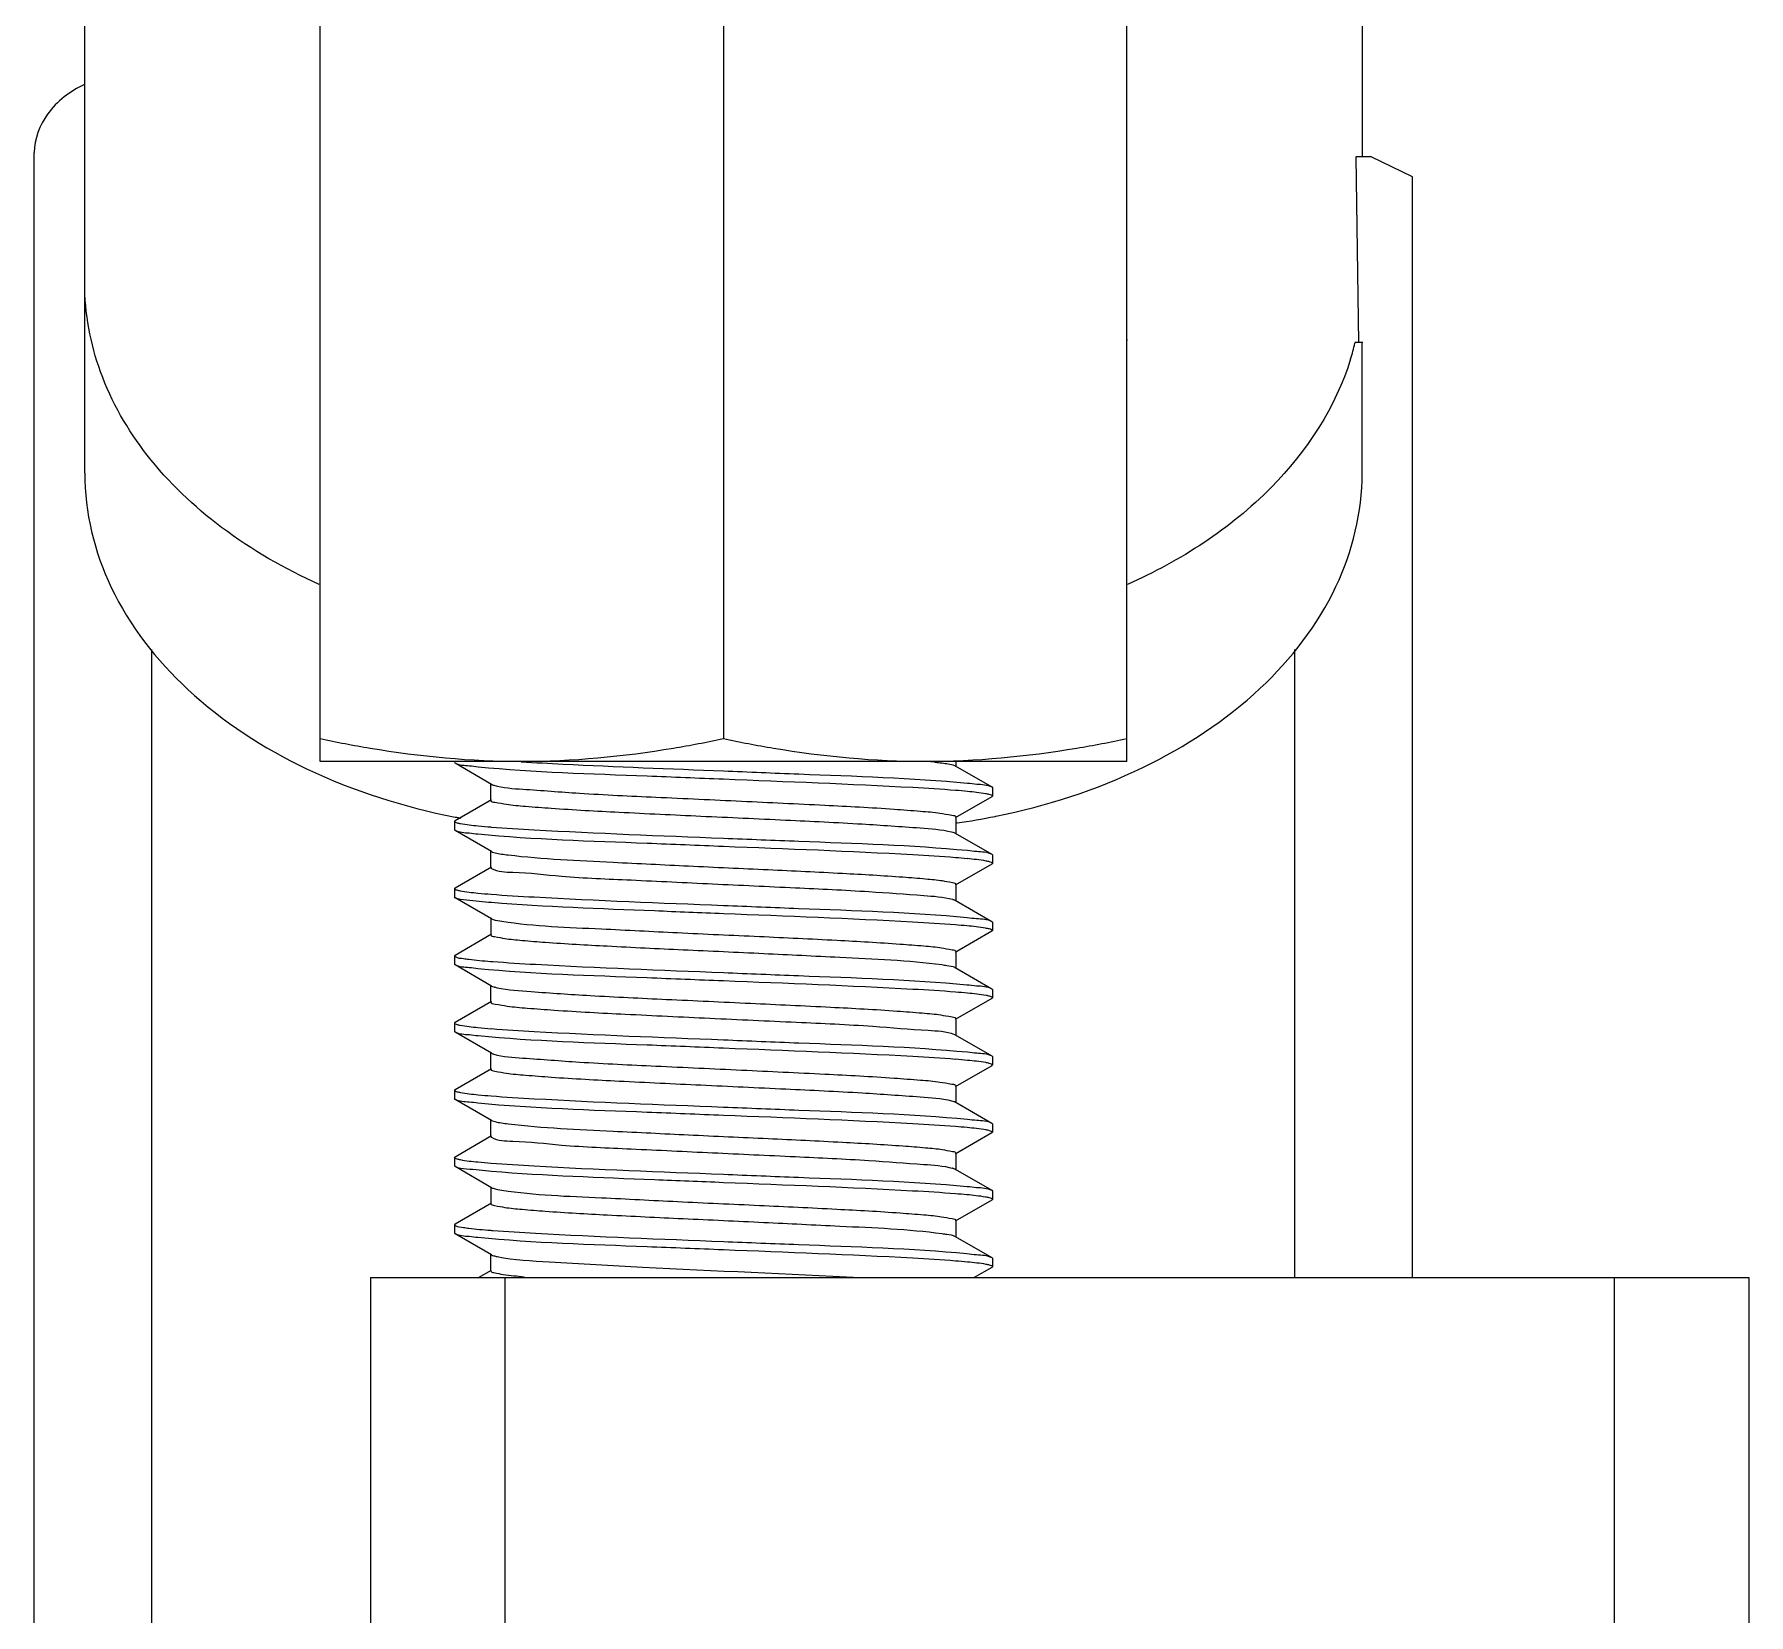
# Model space of a CAD drawing. Extents: x 1031190 to 1725648, y 733081 to 1571294.
# Drawn here: x 1156776.7 to 1157193.7, y 1238363.9 to 1238748.4 of the extents above; entities that cross this region are included whole.
import ezdxf

# ---------------------------------------------------------------- set-up
doc = ezdxf.new("R2010")
doc.units = 0
doc.header["$LTSCALE"] = 1000
doc.header["$MEASUREMENT"] = 0

msp = doc.modelspace()

# ---------------------------------------------------------------- linework, layer by layer
for p, q in [((1156846.17, 1238571.4), (1156846.17, 1239198.07)), ((1157042.43, 1238571.4), (1157042.43, 1239198.07)), ((1156944.3, 1239192.55), (1156944.3, 1238576.92)), ((1156788.92, 1238687.8), (1156788.92, 1239002.99)), ((1157099.67, 1238918.68), (1157099.67, 1238718.59)), ((1156776.66, 1235977.54), (1156776.66, 1238719.61)), ((1157098.89, 1238673.35), (1157098.19, 1238718.49)), ((1157098.31, 1238718.59), (1157101.74, 1238718.59)), ((1157102.02, 1238718.45), (1157101.74, 1238718.59)), ((1157111.94, 1238713.68), (1157101.88, 1238718.52)), ((1157102, 1238718.45), (1157102.02, 1238718.46)), ((1157111.94, 1238653.17), (1157111.94, 1238713.68)), ((1156788.92, 1238641.55), (1156788.92, 1238687.8)), ((1157042.6, 1238673.94), (1157042.43, 1238673.94)), ((1157099.87, 1238673.35), (1157097.9, 1238673.35)), ((1157097.95, 1238673.33), (1157097.91, 1238673.18)), ((1157099.67, 1238641.55), (1157099.67, 1238673.35)), ((1157111.94, 1238445.87), (1157111.94, 1238653.17)), ((1156805.28, 1236335.59), (1156805.28, 1238598.72)), ((1157083.31, 1238445.87), (1157083.31, 1238598.72)), ((1157042.43, 1238571.4), (1156846.17, 1238571.4)), ((1156879.03, 1238571.01), (1156878.88, 1238571.19)), ((1156887.91, 1238565.87), (1156879.03, 1238571.01)), ((1157000.48, 1238570.47), (1157000.69, 1238570.38)), ((1157000.69, 1238570.38), (1157009.56, 1238565.24)), ((1157000.86, 1238571.4), (1157000.86, 1238570.17)), ((1156887.73, 1238561.99), (1156887.73, 1238566.08)), ((1157009.56, 1238565.24), (1157009.72, 1238565.06)), ((1157009.72, 1238565.06), (1157009.72, 1238563.02)), ((1156879.03, 1238557.06), (1156887.91, 1238562.2)), ((1157009.56, 1238562.84), (1157000.69, 1238557.7)), ((1157009.56, 1238562.84), (1157009.72, 1238563.02)), ((1156879.03, 1238557.06), (1156878.88, 1238556.88)), ((1156878.88, 1238556.88), (1156878.88, 1238554.84)), ((1156879.01, 1238557.92), (1156879.13, 1238557.9)), ((1156879.13, 1238557.9), (1156879.34, 1238557.86)), ((1156879.34, 1238557.86), (1156879.52, 1238557.83)), ((1157000.86, 1238557.9), (1157000.86, 1238553.82)), ((1157000.92, 1238556.47), (1157001.13, 1238556.5)), ((1157010.41, 1238558.09), (1157010.59, 1238558.12)), ((1156879.03, 1238554.66), (1156878.88, 1238554.84)), ((1156887.91, 1238549.52), (1156879.03, 1238554.66)), ((1157000.69, 1238554.02), (1157009.56, 1238548.88)), ((1156887.73, 1238545.64), (1156887.73, 1238549.73)), ((1156887.91, 1238549.52), (1156888.16, 1238549.41)), ((1157009.56, 1238548.88), (1157009.72, 1238548.71)), ((1157009.72, 1238548.7), (1157009.72, 1238546.66)), ((1156879.03, 1238540.71), (1156887.91, 1238545.85)), ((1157009.56, 1238546.48), (1157000.69, 1238541.34)), ((1157009.56, 1238546.48), (1157009.72, 1238546.66)), ((1156879.03, 1238540.71), (1156878.88, 1238540.53)), ((1156878.88, 1238540.53), (1156878.88, 1238538.48)), ((1156879.03, 1238538.3), (1156878.88, 1238538.48)), ((1157000.86, 1238541.55), (1157000.86, 1238537.46)), ((1156887.91, 1238533.16), (1156879.03, 1238538.3)), ((1157000.69, 1238537.67), (1157009.56, 1238532.53)), ((1156887.73, 1238533.37), (1156887.73, 1238529.28)), ((1157009.56, 1238530.13), (1157000.69, 1238524.99)), ((1157009.56, 1238532.53), (1157009.72, 1238532.35)), ((1157009.56, 1238530.13), (1157009.72, 1238530.31)), ((1157009.72, 1238532.35), (1157009.72, 1238530.31)), ((1156879.03, 1238524.35), (1156887.91, 1238529.49)), ((1156879.03, 1238524.35), (1156878.88, 1238524.17)), ((1156878.88, 1238524.17), (1156878.88, 1238522.13)), ((1156879.03, 1238521.95), (1156878.88, 1238522.13)), ((1156887.91, 1238516.81), (1156879.03, 1238521.95)), ((1157000.86, 1238525.19), (1157000.86, 1238521.11)), ((1157000.69, 1238521.31), (1157009.56, 1238516.17)), ((1156887.73, 1238512.93), (1156887.73, 1238517.02)), ((1157009.56, 1238513.77), (1157000.69, 1238508.63)), ((1157009.56, 1238516.17), (1157009.72, 1238516)), ((1157009.56, 1238513.77), (1157009.72, 1238513.95)), ((1157009.72, 1238515.99), (1157009.72, 1238513.95)), ((1156879.03, 1238508), (1156887.91, 1238513.13)), ((1156879.03, 1238508), (1156878.88, 1238507.82)), ((1156878.88, 1238507.82), (1156878.88, 1238505.77)), ((1156879.03, 1238505.59), (1156878.88, 1238505.77)), ((1156887.91, 1238500.45), (1156879.03, 1238505.59)), ((1157000.48, 1238505.05), (1157000.69, 1238504.96)), ((1157000.86, 1238508.84), (1157000.86, 1238504.75)), ((1157000.69, 1238504.96), (1157009.56, 1238499.82)), ((1156879.03, 1238491.64), (1156887.91, 1238496.78)), ((1156887.73, 1238496.57), (1156887.73, 1238500.66)), ((1157009.56, 1238497.42), (1157000.69, 1238492.28)), ((1157009.56, 1238499.82), (1157009.72, 1238499.64)), ((1157009.56, 1238497.42), (1157009.72, 1238497.6)), ((1157009.72, 1238499.64), (1157009.72, 1238497.6)), ((1156879.03, 1238491.64), (1156878.88, 1238491.46)), ((1156878.88, 1238491.46), (1156878.88, 1238489.42)), ((1156879.03, 1238489.24), (1156878.88, 1238489.42)), ((1156887.91, 1238484.1), (1156879.03, 1238489.24)), ((1157000.69, 1238488.6), (1157009.56, 1238483.46)), ((1157000.86, 1238492.48), (1157000.86, 1238488.4)), ((1156887.73, 1238480.22), (1156887.73, 1238484.31)), ((1156879.03, 1238475.29), (1156887.91, 1238480.42)), ((1156887.91, 1238484.1), (1156888.16, 1238483.99)), ((1157009.56, 1238481.06), (1157000.69, 1238475.92)), ((1157009.56, 1238483.46), (1157009.72, 1238483.29)), ((1157009.56, 1238481.06), (1157009.72, 1238481.24)), ((1157009.72, 1238483.28), (1157009.72, 1238481.24)), ((1157000.86, 1238476.13), (1157000.86, 1238472.04)), ((1156879.03, 1238475.29), (1156878.88, 1238475.11)), ((1156878.88, 1238475.11), (1156878.88, 1238473.06)), ((1156879.03, 1238472.88), (1156878.88, 1238473.06)), ((1156887.91, 1238467.74), (1156879.03, 1238472.88)), ((1157000.69, 1238472.25), (1157009.56, 1238467.11)), ((1156887.73, 1238467.95), (1156887.73, 1238463.86)), ((1156879.03, 1238458.93), (1156887.91, 1238464.07)), ((1157009.56, 1238464.71), (1157000.69, 1238459.57)), ((1157009.56, 1238467.11), (1157009.72, 1238466.93)), ((1157009.56, 1238464.71), (1157009.72, 1238464.89)), ((1157009.72, 1238466.93), (1157009.72, 1238464.88)), ((1157000.86, 1238459.77), (1157000.86, 1238455.69)), ((1156879.03, 1238458.93), (1156878.88, 1238458.75)), ((1156878.88, 1238458.75), (1156878.88, 1238456.71)), ((1156879.03, 1238456.53), (1156878.88, 1238456.71)), ((1156887.91, 1238451.39), (1156879.03, 1238456.53)), ((1157000.69, 1238455.89), (1157009.56, 1238450.75)), ((1156887.73, 1238447.51), (1156887.73, 1238451.6)), ((1156884.73, 1238445.87), (1156887.91, 1238447.71)), ((1157009.56, 1238448.35), (1157005.28, 1238445.87)), ((1157009.56, 1238450.75), (1157009.72, 1238450.58)), ((1157009.56, 1238448.35), (1157009.72, 1238448.53)), ((1157009.72, 1238450.57), (1157009.72, 1238448.53)), ((1156858.43, 1238445.87), (1157193.71, 1238445.87)), ((1156858.43, 1238445.87), (1156858.43, 1235730.96)), ((1156891.14, 1238445.87), (1156891.14, 1235730.96)), ((1157161, 1238445.87), (1157161, 1235730.96)), ((1157193.71, 1238445.87), (1157193.71, 1235730.96))]:
    msp.add_line(p, q)
for centre, radius, start, end in [((1157035.04, 1238688.4), 64.69, 342.8989, 346.3913), ((1156983.37, 1238459.26), 112.7, 83.6689, 84.2232), ((1156986.42, 1238380.55), 184.41, 84.6378, 85.5439), ((1156910.54, 1238719.82), 164.94, 259.1592, 259.4672), ((1156901.55, 1238731.97), 177, 264.5118, 265.5533), ((1156977.79, 1238721.22), 166.36, 278.0643, 281.3093), ((1156986.26, 1238362.29), 186.31, 84.669, 85.543), ((1156901.45, 1238714.48), 175.86, 264.491, 265.556), ((1156998.41, 1238531.88), 6.24, 73.8589, 74.9069), ((1156986.18, 1238344.89), 187.36, 84.6853, 85.5419), ((1156907.48, 1238772.17), 250.15, 265.4503, 265.5766), ((1156986.4, 1238331.17), 184.71, 84.6443, 85.543), ((1156901.47, 1238681.99), 176.08, 264.4922, 265.5586), ((1156986.42, 1238315.13), 184.41, 84.6378, 85.5439), ((1156901.55, 1238666.55), 177, 264.5118, 265.5533), ((1156986.26, 1238296.87), 186.31, 84.669, 85.543), ((1156901.45, 1238649.06), 175.86, 264.491, 265.556), ((1156998.41, 1238466.46), 6.24, 73.8589, 74.9069), ((1156986.18, 1238279.47), 187.36, 84.6853, 85.5419), ((1156907.48, 1238706.75), 250.15, 265.4503, 265.5766), ((1156986.4, 1238265.75), 184.71, 84.6443, 85.543)]:
    msp.add_arc(centre, radius, start, end)
for points, knots in [([(1156788.84, 1238736.18), (1156785.4, 1238734.47), (1156779.4, 1238730.09), (1156776.66, 1238722.9), (1156776.66, 1238719.61)], [0, 0, 0, 0, 0.538137, 1, 1, 1, 1]), ([(1157098.19, 1238718.49), (1157098.2, 1238718.51), (1157098.23, 1238718.55), (1157098.27, 1238718.59), (1157098.31, 1238718.59)], [0, 0, 0, 0, 0.336031, 1, 1, 1, 1]), ([(1156845.97, 1238614.52), (1156837.61, 1238618.26), (1156822.21, 1238627.08), (1156803.64, 1238644.7), (1156791.72, 1238665.33), (1156788.92, 1238680.49), (1156788.92, 1238687.8)], [0, 0, 0, 0, 0.28083, 0.538855, 0.77586, 1, 1, 1, 1]), ([(1157096.87, 1238669.38), (1157093.27, 1238657.66), (1157078.16, 1238634.68), (1157055.44, 1238620.26), (1157042.62, 1238614.52)], [0, 0, 0, 0, 0.466075, 1, 1, 1, 1]), ([(1156788.92, 1238641.55), (1156788.92, 1238632.05), (1156793.82, 1238612), (1156813.72, 1238586.76), (1156843.19, 1238567.73), (1156866.58, 1238560.35), (1156879.01, 1238557.92)], [0, 0, 0, 0, 0.215322, 0.450095, 0.712861, 1, 1, 1, 1]), ([(1157010.59, 1238558.12), (1157022.9, 1238560.6), (1157046.06, 1238568.06), (1157075.19, 1238587.08), (1157094.84, 1238612.21), (1157099.67, 1238632.12), (1157099.67, 1238641.55)], [0, 0, 0, 0, 0.287034, 0.549657, 0.784456, 1, 1, 1, 1]), ([(1156895.23, 1238571.4), (1156882.89, 1238571.4), (1156866.39, 1238572.98), (1156850.21, 1238576.07), (1156846.17, 1238576.92)], [0, 0, 0, 0, 0.749211, 1, 1, 1, 1]), ([(1156944.3, 1238576.92), (1156940.25, 1238576.07), (1156924.08, 1238572.98), (1156907.57, 1238571.4), (1156895.23, 1238571.4)], [0, 0, 0, 0, 0.250789, 1, 1, 1, 1]), ([(1156993.36, 1238571.4), (1156981.02, 1238571.4), (1156964.52, 1238572.98), (1156948.34, 1238576.07), (1156944.3, 1238576.92)], [0, 0, 0, 0, 0.749211, 1, 1, 1, 1]), ([(1157042.43, 1238576.92), (1157038.38, 1238576.07), (1157022.21, 1238572.98), (1157005.7, 1238571.4), (1156993.36, 1238571.4)], [0, 0, 0, 0, 0.250789, 1, 1, 1, 1]), ([(1156884.62, 1238570.09), (1156883.91, 1238570.16), (1156882.06, 1238570.43), (1156880.05, 1238570.42), (1156879.03, 1238571.01)], [0, 0, 0, 0, 0.378132, 1, 1, 1, 1]), ([(1156944.3, 1238567.1), (1156938.12, 1238567.35), (1156918.22, 1238568.2), (1156898.29, 1238568.77), (1156884.62, 1238570.09)], [0, 0, 0, 0, 0.310323, 1, 1, 1, 1]), ([(1156895.09, 1238571.36), (1156898.5, 1238571.16), (1156914.89, 1238570.3), (1156931.3, 1238569.67), (1156944.3, 1238569.15)], [0, 0, 0, 0, 0.207728, 1, 1, 1, 1]), ([(1156944.3, 1238569.15), (1156950.41, 1238568.91), (1156970.19, 1238568.06), (1156990.01, 1238567.48), (1157003.64, 1238566.19)], [0, 0, 0, 0, 0.308852, 1, 1, 1, 1]), ([(1156995.79, 1238571.28), (1156996.35, 1238571.22), (1156997.91, 1238571.01), (1156999.52, 1238570.85), (1157000.48, 1238570.47)], [0, 0, 0, 0, 0.350941, 1, 1, 1, 1]), ([(1156887.91, 1238565.87), (1156887.98, 1238565.84), (1156888.15, 1238565.76), (1156888.32, 1238565.7), (1156888.42, 1238565.67)], [0, 0, 0, 0, 0.429478, 1, 1, 1, 1]), ([(1156888.42, 1238565.67), (1156890.7, 1238565), (1156897.74, 1238564.59), (1156910.84, 1238563.54), (1156928.62, 1238562.73), (1156948.53, 1238561.8), (1156967.81, 1238560.89), (1156982.43, 1238560.13), (1156991.59, 1238559.41), (1156996.58, 1238559.02), (1156998.94, 1238558.49), (1157000.86, 1238558.27), (1157000.86, 1238557.9)], [0, 0, 0, 0, 0.063162, 0.185571, 0.350627, 0.535705, 0.715395, 0.865028, 0.921933, 0.964141, 0.990304, 1, 1, 1, 1]), ([(1157000.75, 1238564.39), (1156997.29, 1238564.67), (1156978.48, 1238565.8), (1156959.65, 1238566.49), (1156944.3, 1238567.1)], [0, 0, 0, 0, 0.18453, 1, 1, 1, 1]), ([(1157003.64, 1238566.19), (1157004.4, 1238566.12), (1157006.35, 1238565.84), (1157008.49, 1238565.86), (1157009.56, 1238565.24)], [0, 0, 0, 0, 0.37931, 1, 1, 1, 1]), ([(1157008.98, 1238563.41), (1157008.69, 1238563.48), (1157006.94, 1238563.83), (1157005.15, 1238564), (1157003.66, 1238564.14)], [0, 0, 0, 0, 0.163145, 1, 1, 1, 1]), ([(1157009.72, 1238563.02), (1157009.71, 1238563.11), (1157009.41, 1238563.29), (1157009.17, 1238563.36), (1157008.98, 1238563.41)], [0, 0, 0, 0, 0.315061, 1, 1, 1, 1]), ([(1156887.73, 1238561.99), (1156887.73, 1238561.64), (1156889.61, 1238561.41), (1156891.9, 1238560.89), (1156896.78, 1238560.5), (1156905.74, 1238559.8), (1156920.07, 1238559.04), (1156939.05, 1238558.14), (1156958.79, 1238557.23), (1156976.58, 1238556.4), (1156990, 1238555.43), (1156997.3, 1238554.92), (1156999.8, 1238554.32)], [0, 0, 0, 0, 0.00951, 0.035123, 0.076469, 0.132247, 0.279239, 0.456494, 0.640275, 0.805971, 0.931424, 1, 1, 1, 1]), ([(1156878.88, 1238556.88), (1156878.88, 1238556.8), (1156879.13, 1238556.63), (1156879.34, 1238556.57), (1156879.5, 1238556.52)], [0, 0, 0, 0, 0.322005, 1, 1, 1, 1]), ([(1156879.5, 1238556.52), (1156879.77, 1238556.45), (1156881.46, 1238556.09), (1156883.18, 1238555.92), (1156884.62, 1238555.78)], [0, 0, 0, 0, 0.159397, 1, 1, 1, 1]), ([(1156887.82, 1238555.5), (1156891.29, 1238555.23), (1156910.1, 1238554.09), (1156928.94, 1238553.4), (1156944.3, 1238552.79)], [0, 0, 0, 0, 0.184455, 1, 1, 1, 1]), ([(1156884.57, 1238553.74), (1156883.86, 1238553.81), (1156882.04, 1238554.07), (1156880.04, 1238554.07), (1156879.03, 1238554.66)], [0, 0, 0, 0, 0.377931, 1, 1, 1, 1]), ([(1156944.3, 1238550.75), (1156938.11, 1238551), (1156918.2, 1238551.85), (1156898.25, 1238552.41), (1156884.57, 1238553.74)], [0, 0, 0, 0, 0.310595, 1, 1, 1, 1]), ([(1156944.3, 1238552.79), (1156950.41, 1238552.55), (1156970.2, 1238551.71), (1156990.03, 1238551.12), (1157003.66, 1238549.83)], [0, 0, 0, 0, 0.308927, 1, 1, 1, 1]), ([(1156999.8, 1238554.32), (1156999.98, 1238554.28), (1157000.28, 1238554.2), (1157000.58, 1238554.09), (1157000.68, 1238554.02)], [0, 0, 0, 0, 0.59312, 1, 1, 1, 1]), ([(1156888.16, 1238549.41), (1156888.35, 1238549.34), (1156889.59, 1238549), (1156890.86, 1238548.85), (1156891.93, 1238548.72)], [0, 0, 0, 0, 0.158312, 1, 1, 1, 1]), ([(1156891.93, 1238548.72), (1156900.4, 1238547.69), (1156915.07, 1238547.07), (1156936.15, 1238545.99), (1156954.78, 1238545.17), (1156972.13, 1238544.32), (1156984.99, 1238543.6), (1156992.94, 1238542.95), (1156997.2, 1238542.57), (1156999.24, 1238542.11), (1157000.86, 1238541.87), (1157000.86, 1238541.55)], [0, 0, 0, 0, 0.234088, 0.402448, 0.579889, 0.745639, 0.880314, 0.930897, 0.968237, 0.991317, 1, 1, 1, 1]), ([(1157000.74, 1238548.04), (1156997.28, 1238548.31), (1156978.47, 1238549.45), (1156959.65, 1238550.14), (1156944.3, 1238550.75)], [0, 0, 0, 0, 0.184554, 1, 1, 1, 1]), ([(1157009.04, 1238547.03), (1157008.76, 1238547.11), (1157006.95, 1238547.48), (1157005.11, 1238547.65), (1157003.57, 1238547.8)], [0, 0, 0, 0, 0.159617, 1, 1, 1, 1]), ([(1157003.66, 1238549.83), (1157004.41, 1238549.76), (1157006.36, 1238549.49), (1157008.49, 1238549.51), (1157009.56, 1238548.88)], [0, 0, 0, 0, 0.379296, 1, 1, 1, 1]), ([(1157009.72, 1238546.66), (1157009.72, 1238546.74), (1157009.44, 1238546.93), (1157009.21, 1238546.99), (1157009.04, 1238547.03)], [0, 0, 0, 0, 0.317967, 1, 1, 1, 1]), ([(1156887.73, 1238545.64), (1156887.73, 1238545.6), (1156887.78, 1238545.51), (1156887.85, 1238545.46), (1156887.9, 1238545.44)], [0, 0, 0, 0, 0.402304, 1, 1, 1, 1]), ([(1156887.9, 1238545.44), (1156889.41, 1238544.54), (1156895.47, 1238544.58), (1156906.5, 1238543.21), (1156922.83, 1238542.61), (1156941.75, 1238541.65), (1156961.05, 1238540.77), (1156978.19, 1238539.96), (1156990.9, 1238538.98), (1156997.76, 1238538.52), (1157000.03, 1238537.91)], [0, 0, 0, 0, 0.046973, 0.152409, 0.303029, 0.479455, 0.658932, 0.818305, 0.937036, 1, 1, 1, 1]), ([(1156878.88, 1238540.53), (1156878.88, 1238540.45), (1156879.11, 1238540.28), (1156879.31, 1238540.22), (1156879.46, 1238540.18)], [0, 0, 0, 0, 0.324871, 1, 1, 1, 1]), ([(1156879.46, 1238540.18), (1156879.72, 1238540.1), (1156881.41, 1238539.74), (1156883.13, 1238539.57), (1156884.57, 1238539.43)], [0, 0, 0, 0, 0.157623, 1, 1, 1, 1]), ([(1156887.82, 1238539.15), (1156891.29, 1238538.88), (1156910.1, 1238537.74), (1156928.94, 1238537.05), (1156944.3, 1238536.44)], [0, 0, 0, 0, 0.184436, 1, 1, 1, 1]), ([(1156887.91, 1238537.1), (1156885.87, 1238537.26), (1156882.98, 1238537.66), (1156879.85, 1238537.83), (1156879.03, 1238538.3)], [0, 0, 0, 0, 0.683734, 1, 1, 1, 1]), ([(1156944.3, 1238534.39), (1156938.7, 1238534.62), (1156919.9, 1238535.39), (1156901.08, 1238536.07), (1156887.91, 1238537.1)], [0, 0, 0, 0, 0.297863, 1, 1, 1, 1]), ([(1156944.3, 1238536.44), (1156950.4, 1238536.2), (1156970.16, 1238535.35), (1156989.96, 1238534.77), (1157003.57, 1238533.49)], [0, 0, 0, 0, 0.308576, 1, 1, 1, 1]), ([(1157000.74, 1238531.68), (1156997.27, 1238531.96), (1156978.47, 1238533.09), (1156959.64, 1238533.78), (1156944.3, 1238534.39)], [0, 0, 0, 0, 0.184575, 1, 1, 1, 1]), ([(1157000.14, 1238537.88), (1157000.25, 1238537.85), (1157000.43, 1238537.79), (1157000.61, 1238537.71), (1157000.68, 1238537.67)], [0, 0, 0, 0, 0.572041, 1, 1, 1, 1]), ([(1156887.91, 1238533.16), (1156888.02, 1238533.1), (1156888.84, 1238532.8), (1156889.7, 1238532.67), (1156890.43, 1238532.56)], [0, 0, 0, 0, 0.147905, 1, 1, 1, 1]), ([(1156890.43, 1238532.56), (1156898.42, 1238531.36), (1156912.72, 1238530.88), (1156933.58, 1238529.74), (1156952.69, 1238528.91), (1156970.7, 1238528.03), (1156984.15, 1238527.3), (1156992.5, 1238526.63), (1156997, 1238526.25), (1156999.14, 1238525.76), (1157000.87, 1238525.53), (1157000.86, 1238525.19)], [0, 0, 0, 0, 0.218787, 0.386207, 0.566108, 0.736243, 0.875583, 0.928118, 0.966979, 0.991, 1, 1, 1, 1]), ([(1157008.96, 1238530.7), (1157008.67, 1238530.78), (1157006.88, 1238531.13), (1157005.05, 1238531.3), (1157003.53, 1238531.45)], [0, 0, 0, 0, 0.163234, 1, 1, 1, 1]), ([(1157003.57, 1238533.49), (1157004.34, 1238533.41), (1157006.31, 1238533.14), (1157008.48, 1238533.16), (1157009.56, 1238532.53)], [0, 0, 0, 0, 0.37952, 1, 1, 1, 1]), ([(1157009.72, 1238530.31), (1157009.71, 1238530.4), (1157009.4, 1238530.59), (1157009.15, 1238530.65), (1157008.96, 1238530.7)], [0, 0, 0, 0, 0.313847, 1, 1, 1, 1]), ([(1156887.73, 1238529.28), (1156887.73, 1238528.96), (1156889.4, 1238528.72), (1156891.49, 1238528.25), (1156895.88, 1238527.87), (1156904.02, 1238527.2), (1156917.18, 1238526.48), (1156934.86, 1238525.61), (1156953.73, 1238524.79), (1156974.72, 1238523.68), (1156989.21, 1238523.12), (1156997.45, 1238522.01)], [0, 0, 0, 0, 0.00884, 0.032379, 0.070466, 0.122006, 0.258971, 0.426878, 0.605536, 0.773444, 1, 1, 1, 1]), ([(1156878.88, 1238524.17), (1156878.88, 1238524.1), (1156879.63, 1238523.55), (1156880.39, 1238523.6), (1156881.1, 1238523.49)], [0, 0, 0, 0, 0.093121, 1, 1, 1, 1]), ([(1156884.57, 1238521.03), (1156883.87, 1238521.1), (1156882.04, 1238521.36), (1156880.04, 1238521.36), (1156879.03, 1238521.95)], [0, 0, 0, 0, 0.377935, 1, 1, 1, 1]), ([(1156881.1, 1238523.49), (1156881.51, 1238523.43), (1156883.68, 1238523.14), (1156885.87, 1238522.95), (1156887.63, 1238522.81)], [0, 0, 0, 0, 0.190828, 1, 1, 1, 1]), ([(1156888.18, 1238522.77), (1156891.66, 1238522.5), (1156910.35, 1238521.38), (1156929.06, 1238520.69), (1156944.3, 1238520.08)], [0, 0, 0, 0, 0.18595, 1, 1, 1, 1]), ([(1156997.45, 1238522.01), (1156997.85, 1238521.96), (1156998.93, 1238521.78), (1157000.07, 1238521.67), (1157000.69, 1238521.31)], [0, 0, 0, 0, 0.360643, 1, 1, 1, 1]), ([(1156944.3, 1238518.04), (1156938.11, 1238518.28), (1156918.2, 1238519.14), (1156898.25, 1238519.7), (1156884.57, 1238521.03)], [0, 0, 0, 0, 0.310578, 1, 1, 1, 1]), ([(1156944.3, 1238520.08), (1156950.39, 1238519.84), (1156970.14, 1238519), (1156989.92, 1238518.41), (1157003.53, 1238517.14)], [0, 0, 0, 0, 0.308379, 1, 1, 1, 1]), ([(1157000.75, 1238515.33), (1156997.29, 1238515.6), (1156978.48, 1238516.74), (1156959.65, 1238517.43), (1156944.3, 1238518.04)], [0, 0, 0, 0, 0.184524, 1, 1, 1, 1]), ([(1156887.91, 1238516.81), (1156888.07, 1238516.72), (1156888.52, 1238516.57), (1156888.97, 1238516.47), (1156889.25, 1238516.41)], [0, 0, 0, 0, 0.388593, 1, 1, 1, 1]), ([(1156889.25, 1238516.41), (1156891.96, 1238515.87), (1156899.53, 1238515.3), (1156913.25, 1238514.38), (1156931.05, 1238513.54), (1156950.59, 1238512.64), (1156969.25, 1238511.75), (1156983.29, 1238511.01), (1156992.05, 1238510.31), (1156996.8, 1238509.92), (1156999.04, 1238509.42), (1157000.86, 1238509.19), (1157000.86, 1238508.84)], [0, 0, 0, 0, 0.074051, 0.202548, 0.368862, 0.551322, 0.726125, 0.870472, 0.925123, 0.96561, 0.990669, 1, 1, 1, 1]), ([(1157003.53, 1238517.14), (1157004.3, 1238517.06), (1157006.29, 1238516.78), (1157008.47, 1238516.81), (1157009.56, 1238516.17)], [0, 0, 0, 0, 0.379704, 1, 1, 1, 1]), ([(1157009.06, 1238514.32), (1157008.78, 1238514.4), (1157006.99, 1238514.77), (1157005.17, 1238514.94), (1157003.64, 1238515.08)], [0, 0, 0, 0, 0.159226, 1, 1, 1, 1]), ([(1157009.72, 1238513.95), (1157009.72, 1238514.03), (1157009.45, 1238514.21), (1157009.23, 1238514.27), (1157009.06, 1238514.32)], [0, 0, 0, 0, 0.318631, 1, 1, 1, 1]), ([(1156887.73, 1238512.93), (1156887.73, 1238512.55), (1156889.71, 1238512.34), (1156892.12, 1238511.79), (1156897.24, 1238511.4), (1156906.62, 1238510.67), (1156921.55, 1238509.9), (1156941.16, 1238508.99), (1156961.24, 1238508.02), (1156979, 1238507.28), (1156991.67, 1238506.08), (1156998.48, 1238505.85), (1157000.48, 1238505.05)], [0, 0, 0, 0, 0.009911, 0.036684, 0.079861, 0.138026, 0.290611, 0.473012, 0.659513, 0.823824, 0.942824, 1, 1, 1, 1]), ([(1156878.88, 1238507.82), (1156878.88, 1238507.74), (1156879.12, 1238507.56), (1156879.33, 1238507.51), (1156879.49, 1238507.46)], [0, 0, 0, 0, 0.322656, 1, 1, 1, 1]), ([(1156884.62, 1238504.67), (1156883.91, 1238504.74), (1156882.06, 1238505.01), (1156880.05, 1238505), (1156879.03, 1238505.59)], [0, 0, 0, 0, 0.378132, 1, 1, 1, 1]), ([(1156879.49, 1238507.46), (1156879.75, 1238507.38), (1156881.43, 1238507.03), (1156883.14, 1238506.86), (1156884.57, 1238506.72)], [0, 0, 0, 0, 0.159145, 1, 1, 1, 1]), ([(1156887.84, 1238506.44), (1156891.3, 1238506.17), (1156910.11, 1238505.03), (1156928.94, 1238504.34), (1156944.3, 1238503.73)], [0, 0, 0, 0, 0.184477, 1, 1, 1, 1]), ([(1156944.3, 1238501.68), (1156938.12, 1238501.93), (1156918.22, 1238502.78), (1156898.29, 1238503.35), (1156884.62, 1238504.67)], [0, 0, 0, 0, 0.310323, 1, 1, 1, 1]), ([(1156944.3, 1238503.73), (1156950.41, 1238503.48), (1156970.19, 1238502.64), (1156990.01, 1238502.06), (1157003.64, 1238500.77)], [0, 0, 0, 0, 0.308852, 1, 1, 1, 1]), ([(1157000.75, 1238498.97), (1156997.29, 1238499.25), (1156978.48, 1238500.38), (1156959.65, 1238501.07), (1156944.3, 1238501.68)], [0, 0, 0, 0, 0.18453, 1, 1, 1, 1]), ([(1156887.91, 1238500.45), (1156887.98, 1238500.41), (1156888.15, 1238500.34), (1156888.32, 1238500.28), (1156888.42, 1238500.25)], [0, 0, 0, 0, 0.429478, 1, 1, 1, 1]), ([(1156888.42, 1238500.25), (1156890.7, 1238499.58), (1156897.74, 1238499.17), (1156910.84, 1238498.12), (1156928.62, 1238497.31), (1156948.53, 1238496.38), (1156967.81, 1238495.47), (1156982.43, 1238494.71), (1156991.59, 1238493.99), (1156996.58, 1238493.6), (1156998.94, 1238493.07), (1157000.86, 1238492.85), (1157000.86, 1238492.48)], [0, 0, 0, 0, 0.063162, 0.185571, 0.350627, 0.535705, 0.715395, 0.865028, 0.921933, 0.964141, 0.990304, 1, 1, 1, 1]), ([(1157003.64, 1238500.77), (1157004.4, 1238500.7), (1157006.35, 1238500.42), (1157008.49, 1238500.44), (1157009.56, 1238499.82)], [0, 0, 0, 0, 0.37931, 1, 1, 1, 1]), ([(1157008.98, 1238497.99), (1157008.69, 1238498.06), (1157006.94, 1238498.41), (1157005.15, 1238498.58), (1157003.66, 1238498.72)], [0, 0, 0, 0, 0.163145, 1, 1, 1, 1]), ([(1157009.72, 1238497.6), (1157009.71, 1238497.69), (1157009.41, 1238497.87), (1157009.17, 1238497.94), (1157008.98, 1238497.99)], [0, 0, 0, 0, 0.315061, 1, 1, 1, 1]), ([(1156887.73, 1238496.57), (1156887.73, 1238496.22), (1156889.61, 1238495.99), (1156891.9, 1238495.47), (1156896.78, 1238495.08), (1156905.74, 1238494.38), (1156920.07, 1238493.62), (1156939.05, 1238492.72), (1156958.79, 1238491.81), (1156976.58, 1238490.98), (1156990, 1238490.01), (1156997.3, 1238489.5), (1156999.8, 1238488.9)], [0, 0, 0, 0, 0.00951, 0.035123, 0.076469, 0.132247, 0.279239, 0.456494, 0.640275, 0.805971, 0.931424, 1, 1, 1, 1]), ([(1156878.88, 1238491.46), (1156878.88, 1238491.38), (1156879.13, 1238491.21), (1156879.34, 1238491.15), (1156879.5, 1238491.1)], [0, 0, 0, 0, 0.322005, 1, 1, 1, 1]), ([(1156884.57, 1238488.32), (1156883.86, 1238488.39), (1156882.04, 1238488.65), (1156880.04, 1238488.65), (1156879.03, 1238489.24)], [0, 0, 0, 0, 0.377931, 1, 1, 1, 1]), ([(1156879.5, 1238491.1), (1156879.77, 1238491.03), (1156881.46, 1238490.67), (1156883.18, 1238490.5), (1156884.62, 1238490.36)], [0, 0, 0, 0, 0.159397, 1, 1, 1, 1]), ([(1156887.82, 1238490.08), (1156891.29, 1238489.81), (1156910.1, 1238488.67), (1156928.94, 1238487.98), (1156944.3, 1238487.37)], [0, 0, 0, 0, 0.184455, 1, 1, 1, 1]), ([(1156999.8, 1238488.9), (1156999.98, 1238488.86), (1157000.28, 1238488.78), (1157000.58, 1238488.67), (1157000.68, 1238488.6)], [0, 0, 0, 0, 0.59312, 1, 1, 1, 1]), ([(1156944.3, 1238485.33), (1156938.11, 1238485.57), (1156918.2, 1238486.43), (1156898.25, 1238486.99), (1156884.57, 1238488.32)], [0, 0, 0, 0, 0.310595, 1, 1, 1, 1]), ([(1156944.3, 1238487.37), (1156950.41, 1238487.13), (1156970.2, 1238486.29), (1156990.03, 1238485.7), (1157003.66, 1238484.41)], [0, 0, 0, 0, 0.308927, 1, 1, 1, 1]), ([(1157000.74, 1238482.62), (1156997.28, 1238482.89), (1156978.47, 1238484.03), (1156959.65, 1238484.72), (1156944.3, 1238485.33)], [0, 0, 0, 0, 0.184554, 1, 1, 1, 1]), ([(1157003.66, 1238484.41), (1157004.41, 1238484.34), (1157006.36, 1238484.07), (1157008.49, 1238484.08), (1157009.56, 1238483.46)], [0, 0, 0, 0, 0.379296, 1, 1, 1, 1]), ([(1156887.73, 1238480.22), (1156887.73, 1238480.18), (1156887.78, 1238480.09), (1156887.85, 1238480.04), (1156887.9, 1238480.02)], [0, 0, 0, 0, 0.402304, 1, 1, 1, 1]), ([(1156887.9, 1238480.02), (1156889.41, 1238479.12), (1156895.47, 1238479.16), (1156906.5, 1238477.79), (1156922.83, 1238477.19), (1156941.75, 1238476.23), (1156961.05, 1238475.35), (1156978.19, 1238474.54), (1156990.9, 1238473.56), (1156997.76, 1238473.1), (1157000.03, 1238472.49)], [0, 0, 0, 0, 0.046973, 0.152409, 0.303029, 0.479455, 0.658932, 0.818305, 0.937036, 1, 1, 1, 1]), ([(1156888.16, 1238483.99), (1156888.35, 1238483.92), (1156889.59, 1238483.58), (1156890.86, 1238483.43), (1156891.93, 1238483.3)], [0, 0, 0, 0, 0.158312, 1, 1, 1, 1]), ([(1156891.93, 1238483.3), (1156900.4, 1238482.27), (1156915.07, 1238481.65), (1156936.15, 1238480.57), (1156954.78, 1238479.75), (1156972.13, 1238478.9), (1156984.99, 1238478.18), (1156992.94, 1238477.53), (1156997.2, 1238477.15), (1156999.24, 1238476.69), (1157000.86, 1238476.45), (1157000.86, 1238476.13)], [0, 0, 0, 0, 0.234088, 0.402448, 0.579889, 0.745639, 0.880314, 0.930897, 0.968237, 0.991317, 1, 1, 1, 1]), ([(1157009.04, 1238481.61), (1157008.76, 1238481.69), (1157006.95, 1238482.06), (1157005.11, 1238482.23), (1157003.57, 1238482.38)], [0, 0, 0, 0, 0.159617, 1, 1, 1, 1]), ([(1157009.72, 1238481.24), (1157009.72, 1238481.32), (1157009.44, 1238481.51), (1157009.21, 1238481.57), (1157009.04, 1238481.61)], [0, 0, 0, 0, 0.317967, 1, 1, 1, 1]), ([(1156878.88, 1238475.11), (1156878.88, 1238475.03), (1156879.11, 1238474.86), (1156879.31, 1238474.8), (1156879.46, 1238474.76)], [0, 0, 0, 0, 0.324871, 1, 1, 1, 1]), ([(1156887.91, 1238471.68), (1156885.87, 1238471.84), (1156882.98, 1238472.24), (1156879.85, 1238472.41), (1156879.03, 1238472.88)], [0, 0, 0, 0, 0.683734, 1, 1, 1, 1]), ([(1156879.46, 1238474.76), (1156879.72, 1238474.68), (1156881.41, 1238474.32), (1156883.13, 1238474.15), (1156884.57, 1238474.01)], [0, 0, 0, 0, 0.157623, 1, 1, 1, 1]), ([(1156887.82, 1238473.73), (1156891.29, 1238473.46), (1156910.1, 1238472.32), (1156928.94, 1238471.63), (1156944.3, 1238471.02)], [0, 0, 0, 0, 0.184436, 1, 1, 1, 1]), ([(1156944.3, 1238468.97), (1156938.7, 1238469.2), (1156919.9, 1238469.97), (1156901.08, 1238470.64), (1156887.91, 1238471.68)], [0, 0, 0, 0, 0.297863, 1, 1, 1, 1]), ([(1157000.14, 1238472.46), (1157000.25, 1238472.42), (1157000.43, 1238472.37), (1157000.61, 1238472.29), (1157000.68, 1238472.25)], [0, 0, 0, 0, 0.572041, 1, 1, 1, 1]), ([(1156887.91, 1238467.74), (1156888.02, 1238467.68), (1156888.84, 1238467.38), (1156889.7, 1238467.25), (1156890.43, 1238467.14)], [0, 0, 0, 0, 0.147905, 1, 1, 1, 1]), ([(1156944.3, 1238471.02), (1156950.4, 1238470.78), (1156970.16, 1238469.93), (1156989.96, 1238469.35), (1157003.57, 1238468.07)], [0, 0, 0, 0, 0.308576, 1, 1, 1, 1]), ([(1157000.74, 1238466.26), (1156997.27, 1238466.54), (1156978.47, 1238467.67), (1156959.64, 1238468.36), (1156944.3, 1238468.97)], [0, 0, 0, 0, 0.184575, 1, 1, 1, 1]), ([(1157003.57, 1238468.07), (1157004.34, 1238467.99), (1157006.31, 1238467.72), (1157008.48, 1238467.74), (1157009.56, 1238467.11)], [0, 0, 0, 0, 0.37952, 1, 1, 1, 1]), ([(1156887.73, 1238463.86), (1156887.73, 1238463.54), (1156889.4, 1238463.3), (1156891.49, 1238462.83), (1156895.88, 1238462.45), (1156904.02, 1238461.78), (1156917.18, 1238461.06), (1156934.86, 1238460.19), (1156953.73, 1238459.37), (1156974.72, 1238458.26), (1156989.21, 1238457.7), (1156997.45, 1238456.59)], [0, 0, 0, 0, 0.00884, 0.032379, 0.070466, 0.122006, 0.258971, 0.426878, 0.605536, 0.773444, 1, 1, 1, 1]), ([(1156890.43, 1238467.14), (1156898.42, 1238465.94), (1156912.72, 1238465.46), (1156933.58, 1238464.32), (1156952.69, 1238463.49), (1156970.7, 1238462.61), (1156984.15, 1238461.88), (1156992.5, 1238461.21), (1156997, 1238460.83), (1156999.14, 1238460.34), (1157000.87, 1238460.11), (1157000.86, 1238459.77)], [0, 0, 0, 0, 0.218787, 0.386207, 0.566108, 0.736243, 0.875583, 0.928118, 0.966979, 0.991, 1, 1, 1, 1]), ([(1157008.96, 1238465.28), (1157008.67, 1238465.36), (1157006.88, 1238465.71), (1157005.05, 1238465.88), (1157003.53, 1238466.03)], [0, 0, 0, 0, 0.163234, 1, 1, 1, 1]), ([(1157009.72, 1238464.89), (1157009.71, 1238464.98), (1157009.4, 1238465.17), (1157009.15, 1238465.23), (1157008.96, 1238465.28)], [0, 0, 0, 0, 0.313847, 1, 1, 1, 1]), ([(1156878.88, 1238458.75), (1156878.88, 1238458.68), (1156879.63, 1238458.13), (1156880.39, 1238458.18), (1156881.1, 1238458.07)], [0, 0, 0, 0, 0.093121, 1, 1, 1, 1]), ([(1156884.57, 1238455.61), (1156883.87, 1238455.68), (1156882.04, 1238455.94), (1156880.04, 1238455.94), (1156879.03, 1238456.53)], [0, 0, 0, 0, 0.377935, 1, 1, 1, 1]), ([(1156881.1, 1238458.07), (1156881.51, 1238458.01), (1156883.68, 1238457.72), (1156885.87, 1238457.53), (1156887.63, 1238457.39)], [0, 0, 0, 0, 0.190828, 1, 1, 1, 1]), ([(1156944.3, 1238452.62), (1156938.11, 1238452.86), (1156918.2, 1238453.72), (1156898.25, 1238454.28), (1156884.57, 1238455.61)], [0, 0, 0, 0, 0.310578, 1, 1, 1, 1]), ([(1156888.18, 1238457.35), (1156891.66, 1238457.08), (1156910.35, 1238455.96), (1156929.06, 1238455.27), (1156944.3, 1238454.66)], [0, 0, 0, 0, 0.18595, 1, 1, 1, 1]), ([(1156997.45, 1238456.59), (1156997.85, 1238456.54), (1156998.93, 1238456.36), (1157000.07, 1238456.25), (1157000.69, 1238455.89)], [0, 0, 0, 0, 0.360643, 1, 1, 1, 1]), ([(1156887.91, 1238451.39), (1156888.07, 1238451.3), (1156888.52, 1238451.15), (1156888.97, 1238451.05), (1156889.25, 1238450.99)], [0, 0, 0, 0, 0.388593, 1, 1, 1, 1]), ([(1156889.25, 1238450.99), (1156893.42, 1238450.16), (1156905.28, 1238449.56), (1156934.66, 1238447.76), (1156959.9, 1238446.88), (1156977.53, 1238445.87)], [0, 0, 0, 0, 0.144037, 0.40116, 1, 1, 1, 1]), ([(1156944.3, 1238454.66), (1156950.39, 1238454.42), (1156970.14, 1238453.58), (1156989.92, 1238452.99), (1157003.53, 1238451.72)], [0, 0, 0, 0, 0.308379, 1, 1, 1, 1]), ([(1157000.75, 1238449.91), (1156997.29, 1238450.18), (1156978.48, 1238451.32), (1156959.65, 1238452.01), (1156944.3, 1238452.62)], [0, 0, 0, 0, 0.184524, 1, 1, 1, 1]), ([(1157003.53, 1238451.72), (1157004.3, 1238451.64), (1157006.29, 1238451.36), (1157008.47, 1238451.39), (1157009.56, 1238450.75)], [0, 0, 0, 0, 0.379704, 1, 1, 1, 1]), ([(1156887.73, 1238447.51), (1156887.73, 1238447.22), (1156889.18, 1238446.96), (1156889.95, 1238446.77), (1156890.7, 1238446.66)], [0, 0, 0, 0, 0.275183, 1, 1, 1, 1]), ([(1157009.06, 1238448.9), (1157008.78, 1238448.98), (1157006.99, 1238449.34), (1157005.17, 1238449.52), (1157003.64, 1238449.66)], [0, 0, 0, 0, 0.159226, 1, 1, 1, 1]), ([(1157009.72, 1238448.53), (1157009.72, 1238448.61), (1157009.45, 1238448.79), (1157009.23, 1238448.85), (1157009.06, 1238448.9)], [0, 0, 0, 0, 0.318631, 1, 1, 1, 1])]:
    msp.add_open_spline(points, degree=3, knots=knots)
msp.add_open_spline([(1156890.7, 1238446.66), (1156892.41, 1238446.41), (1156894.14, 1238446.25), (1156895.86, 1238446.09)], degree=3)

doc.saveas('drawing.dxf')
